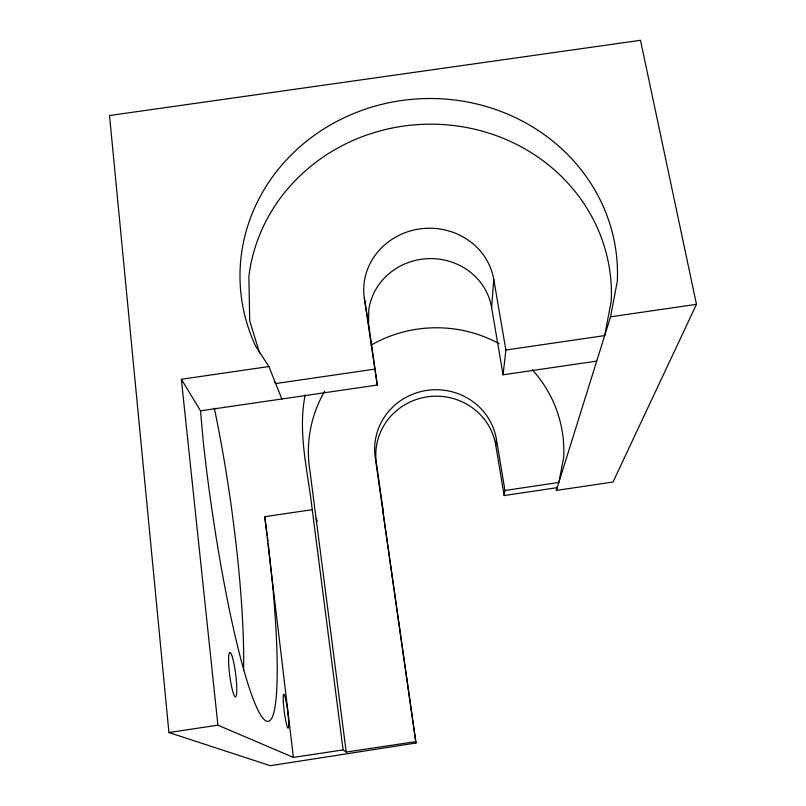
<?xml version="1.0" encoding="UTF-8"?>
<svg xmlns="http://www.w3.org/2000/svg" width="806" height="806" viewBox="0 0 806 806"><rect width="100%" height="100%" fill="white"/><g stroke="black" fill="none" stroke-linecap="round" stroke-linejoin="round"><path stroke-width="1.21" d="M281.848 398.98L268.902 366.539L181.36 379.273L200.523 410.848L377.279 385.046L368.513 323.387L368.755 310.058A62.072 58.465 -2.8 0 1 429.316 258.625A62.072 58.465 -2.8 0 1 491.61 307.489L503.065 374.79L596.722 361.108M491.61 307.489L493.766 279.42A65.447 61.296 -2.8 0 0 419.583 228.954A65.447 61.296 -2.8 0 0 364.322 298.149L377.279 385.046M503.065 374.79L505.886 350.016L493.766 279.42M557.218 487.65L504.153 495.559L495.771 445.204L496.446 439.411A61.306 59.271 -2.3 0 0 426.878 390.406A61.306 59.271 -2.3 0 0 375.203 457.234L415.956 743.021L270.292 765.7L168.928 732.533L109.525 115.52L640.498 40.3L696.475 304.325L613.003 482.038L556.352 490.411L557.057 486.764M305.162 394.97C297.505 433.134 307.973 471.681 312.244 509.674L343.104 749.912L346.217 752.058L415.372 741.701M504.153 495.559L504.959 490.491L496.446 439.411M556.352 490.411L610.545 316.829L617.315 281.163A188.785 176.182 -2.9 0 0 394.235 101.707A188.785 176.182 -2.9 0 0 255.714 346.268L268.902 366.539M168.928 732.533L217.892 725.168L293.384 757.418L343.104 749.912M504.959 490.491L558.84 482.451L563.656 457.576A127.741 123.53 -2.3 0 0 532.353 369.823M293.384 757.418L264.741 516.686L312.244 509.674M610.545 316.829L696.475 304.325M374.589 369.148L275.692 383.565L274.352 381.5M505.886 350.016L604.681 335.608L611.24 301.132A181.884 170.429 -2.8 0 0 443.854 124.608A181.884 170.429 -2.8 0 0 248.863 276.549L249.719 320.969L259.653 353.23M316.063 518.318L317.302 521.119M382.497 508.576L415.956 743.021M364.322 298.149L368.513 323.387M383.555 513.382L376.352 462.765A60.379 58.445 -2.3 0 1 427.251 396.864A60.379 58.445 -2.3 0 1 495.771 445.204M264.741 516.686L267.179 535.134M267.511 537.592L267.995 541.279M346.217 752.058L310.008 471.329A127.741 123.53 -2.3 0 1 324.667 391.202M181.36 379.273L217.892 725.168M268.257 543.768L273.012 589.035A223.474 25.762 81.9 0 1 257.376 708.867A223.474 25.762 81.9 0 1 203.223 441.295L200.523 410.848M370.901 345.24A127.741 123.53 -2.3 0 1 499.267 343.759M214.325 408.259A223.594 31.656 81.9 0 1 243.573 670.32M228.602 661.625A22.417 3.012 82.8 0 0 235.09 696.797A22.417 3.012 82.8 0 0 234.324 665.585A22.417 3.012 82.8 0 0 228.602 661.625M283.309 701.804A17.057 1.713 82.7 0 0 287.954 728.09A17.057 1.713 82.7 0 0 286.543 703.719A17.057 1.713 82.7 0 0 283.309 701.804"/></g></svg>
